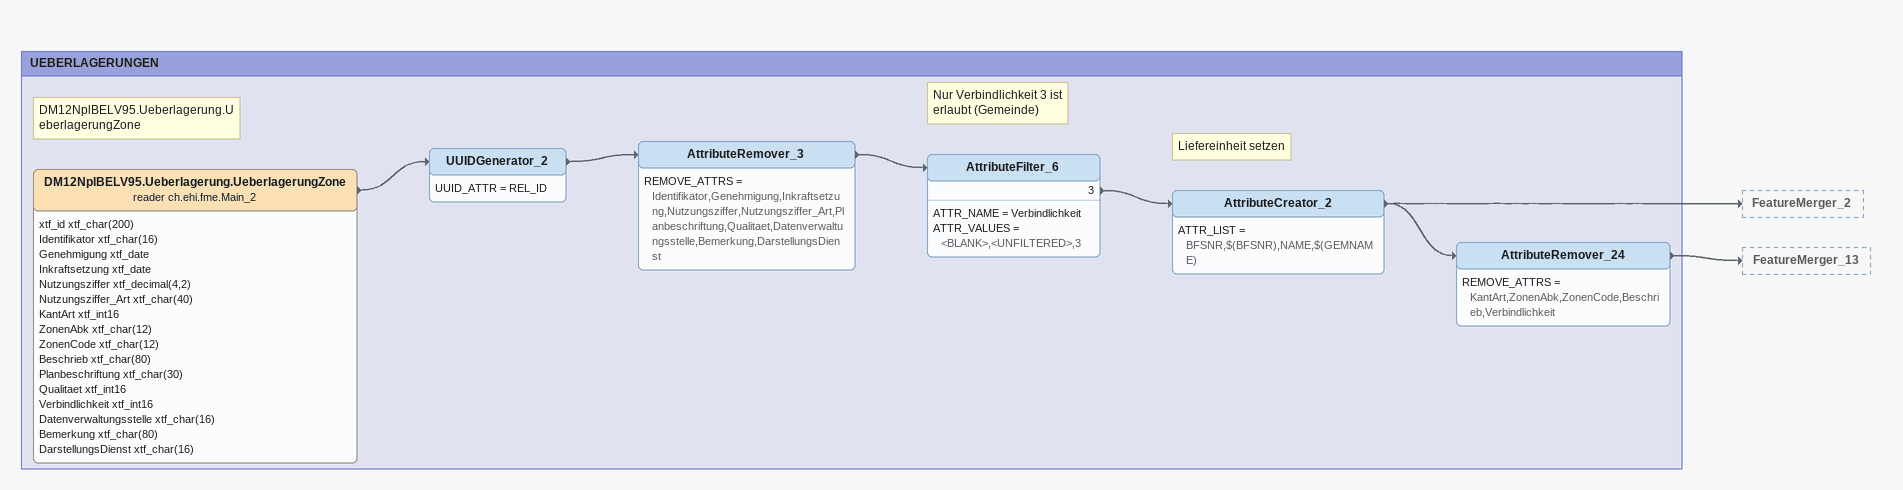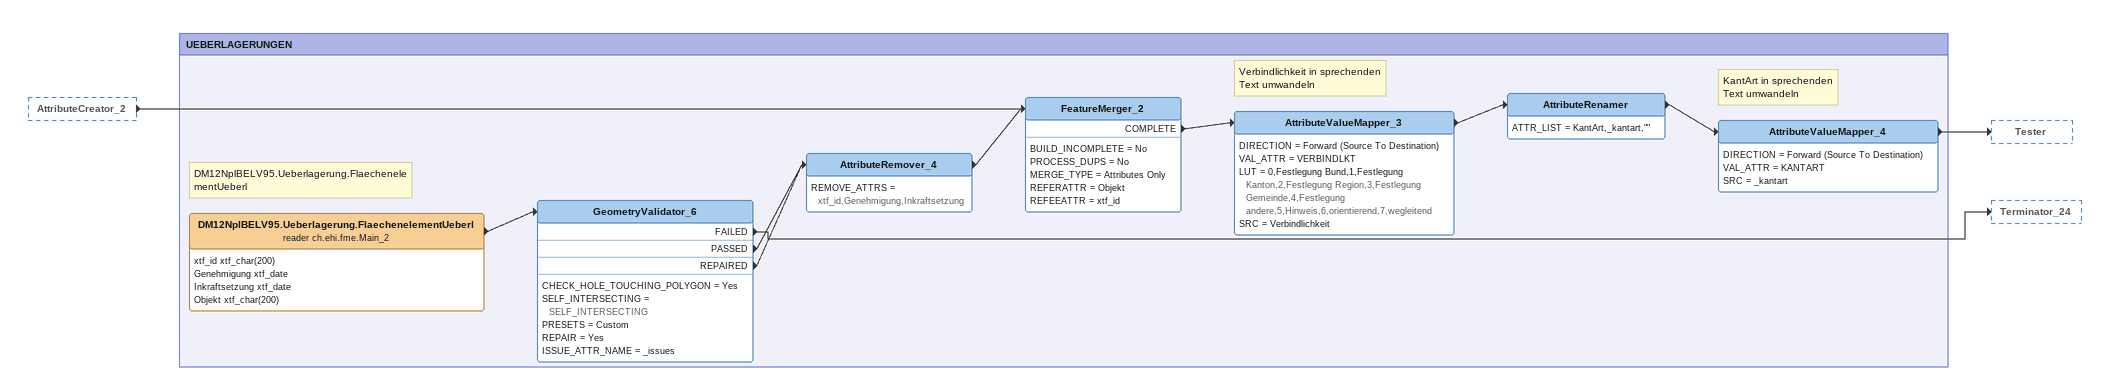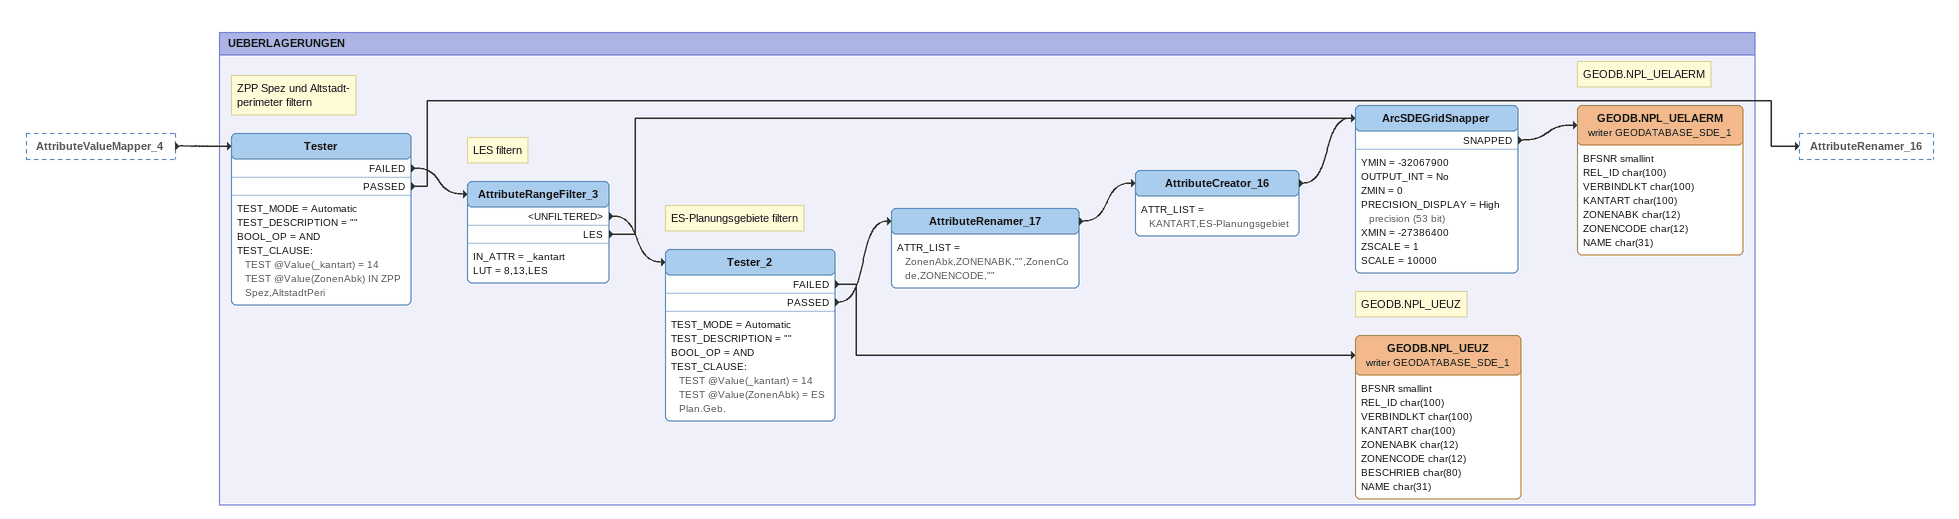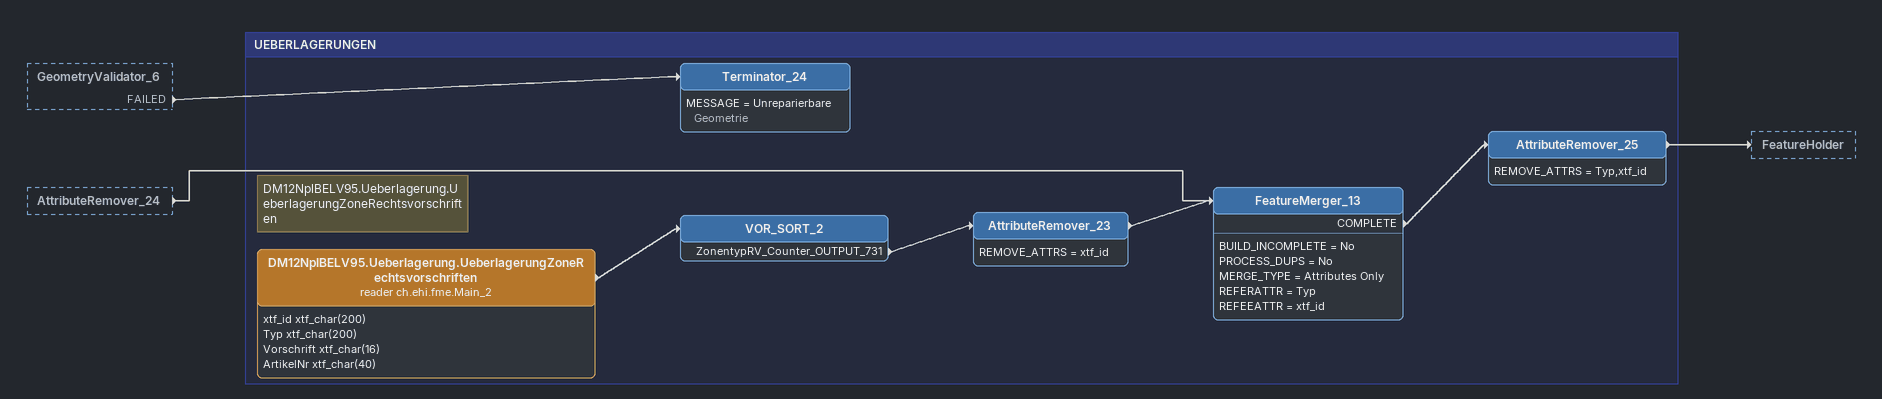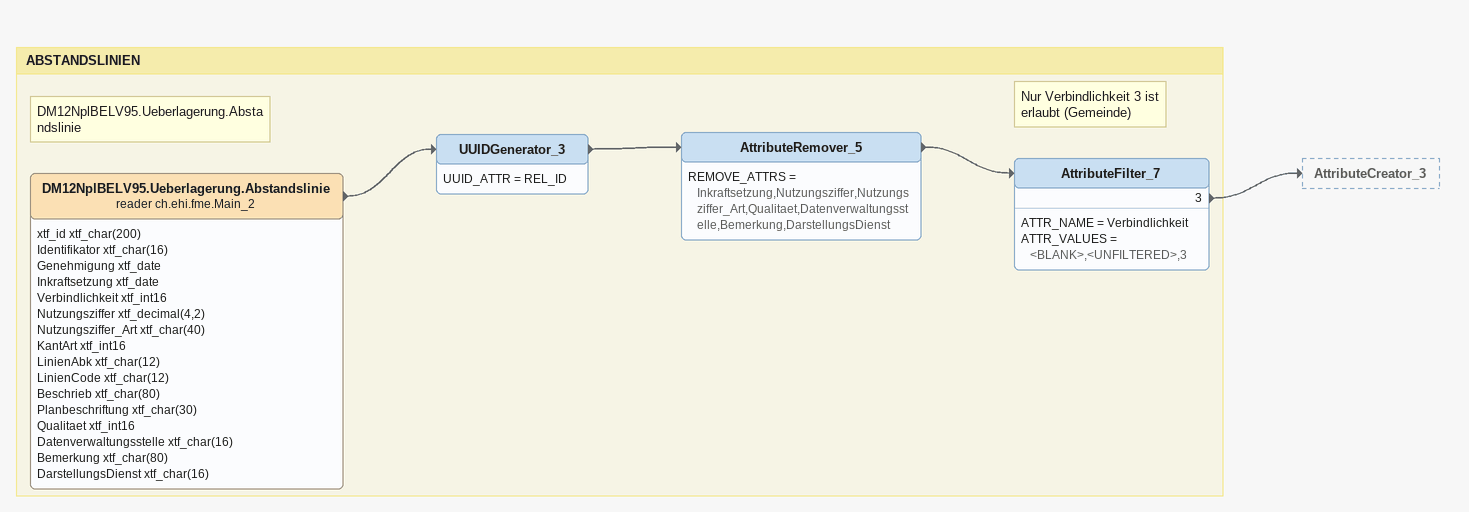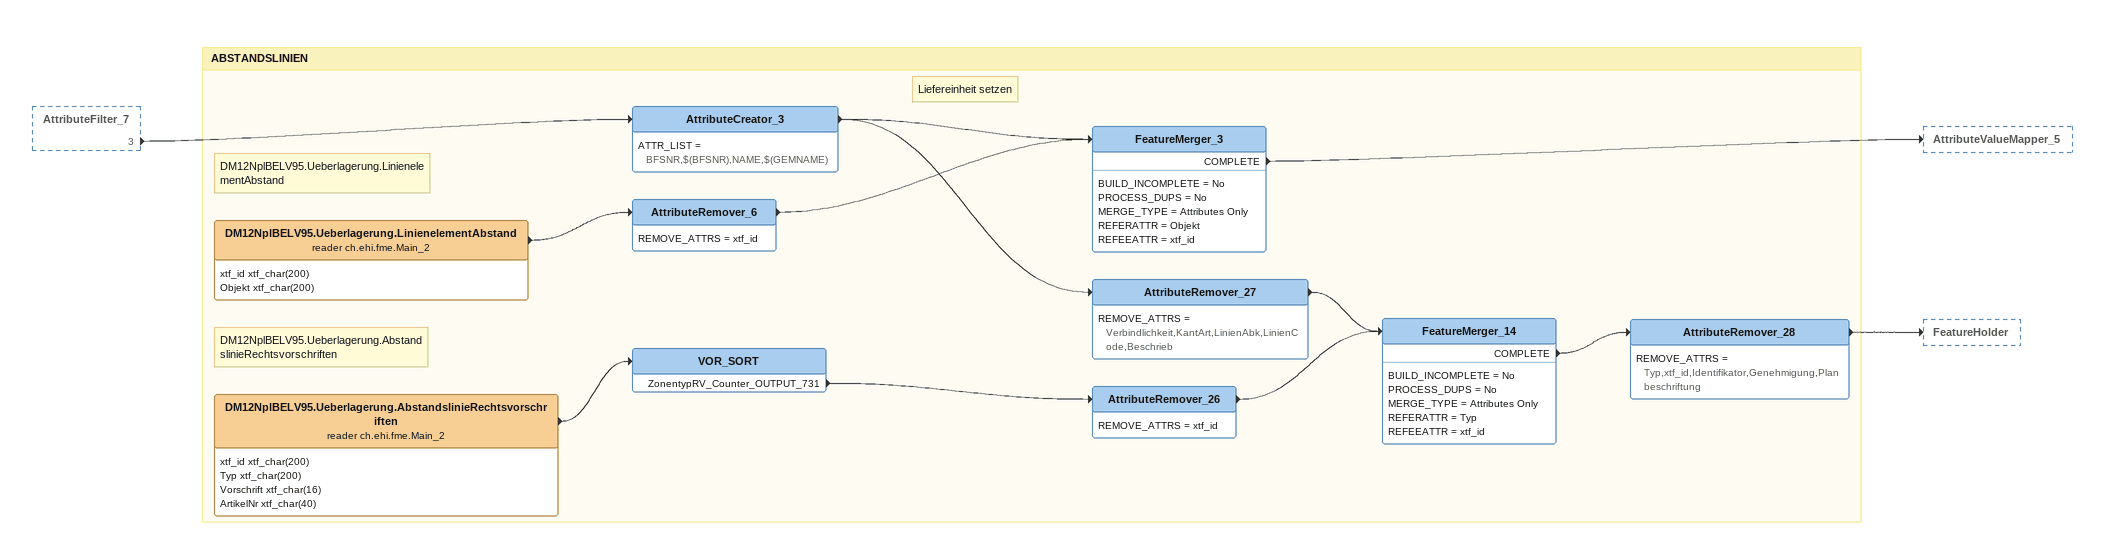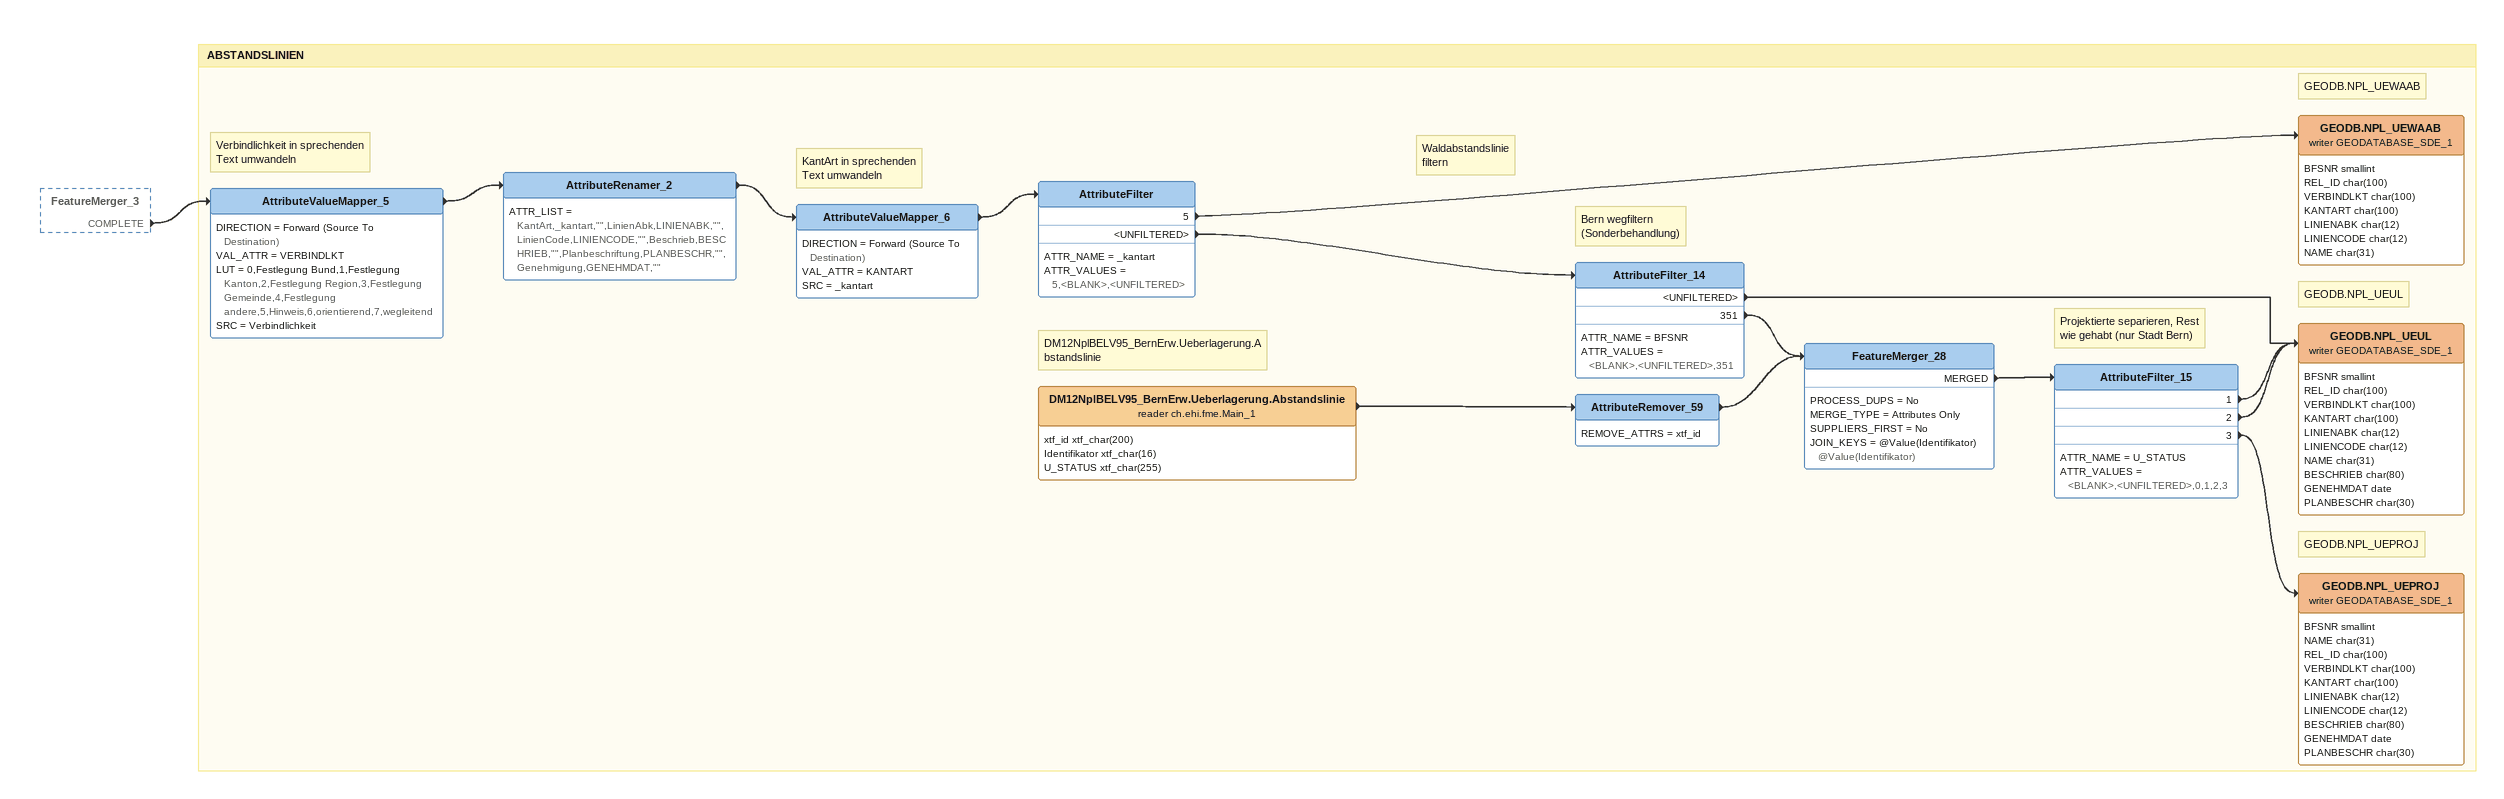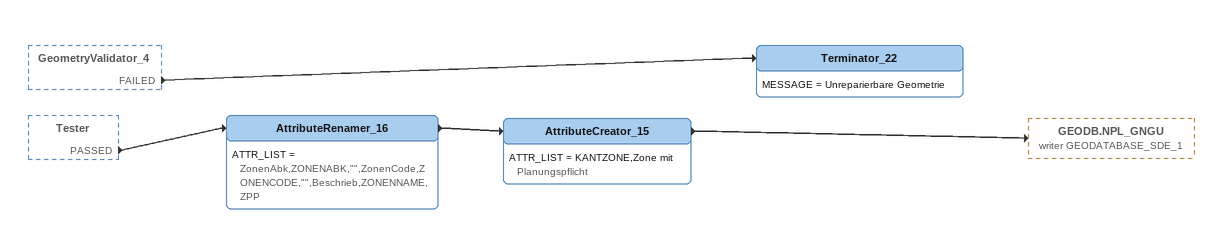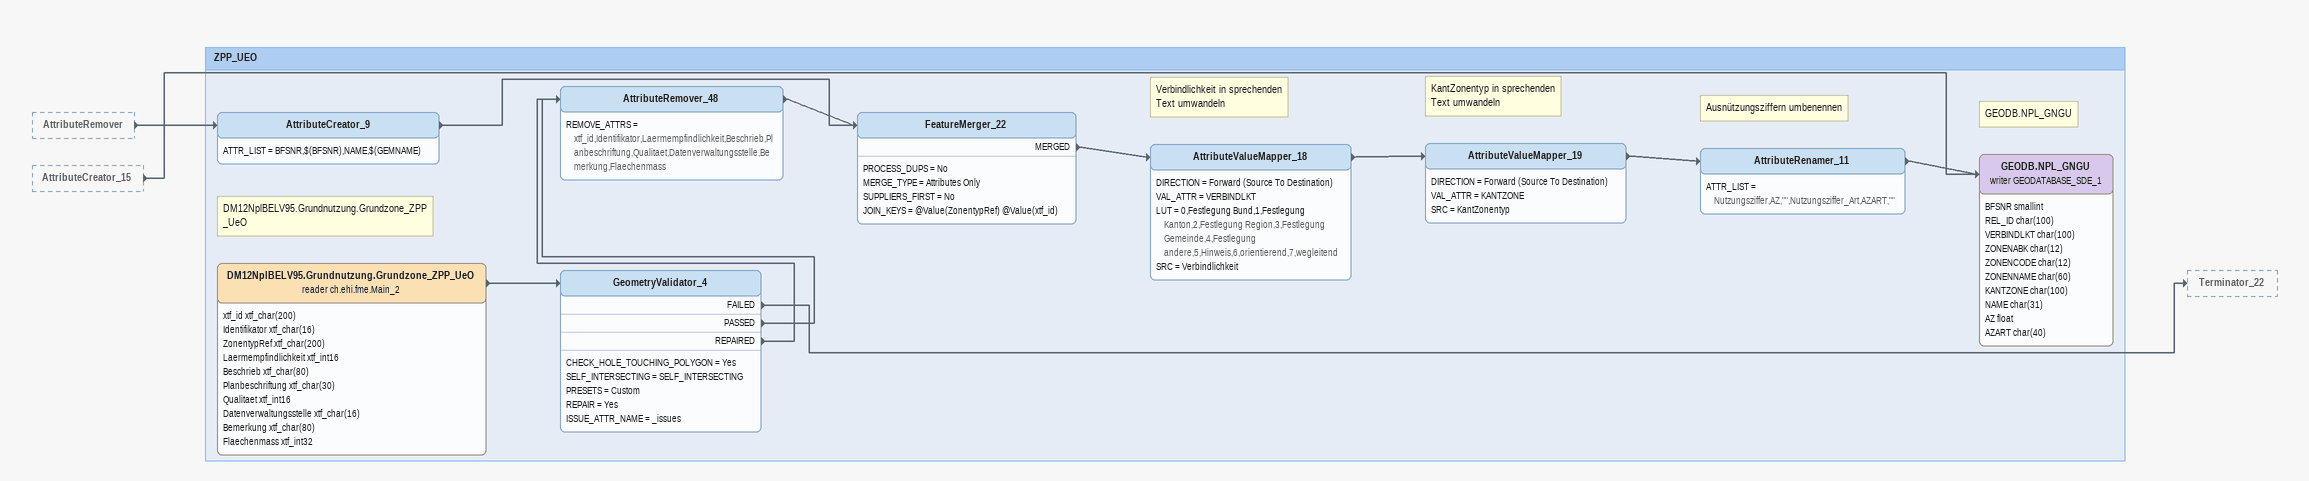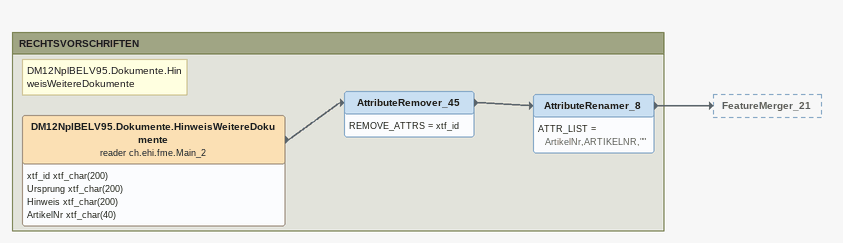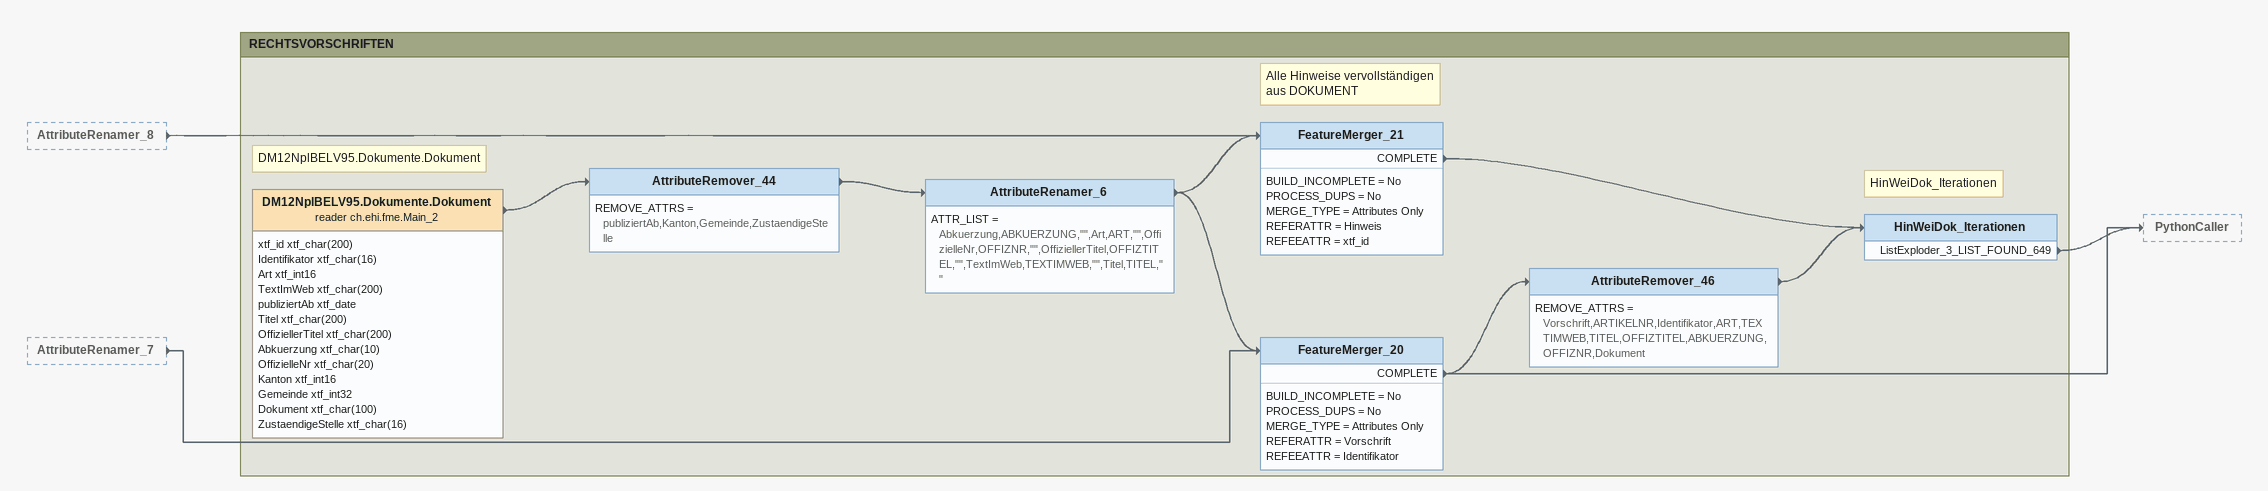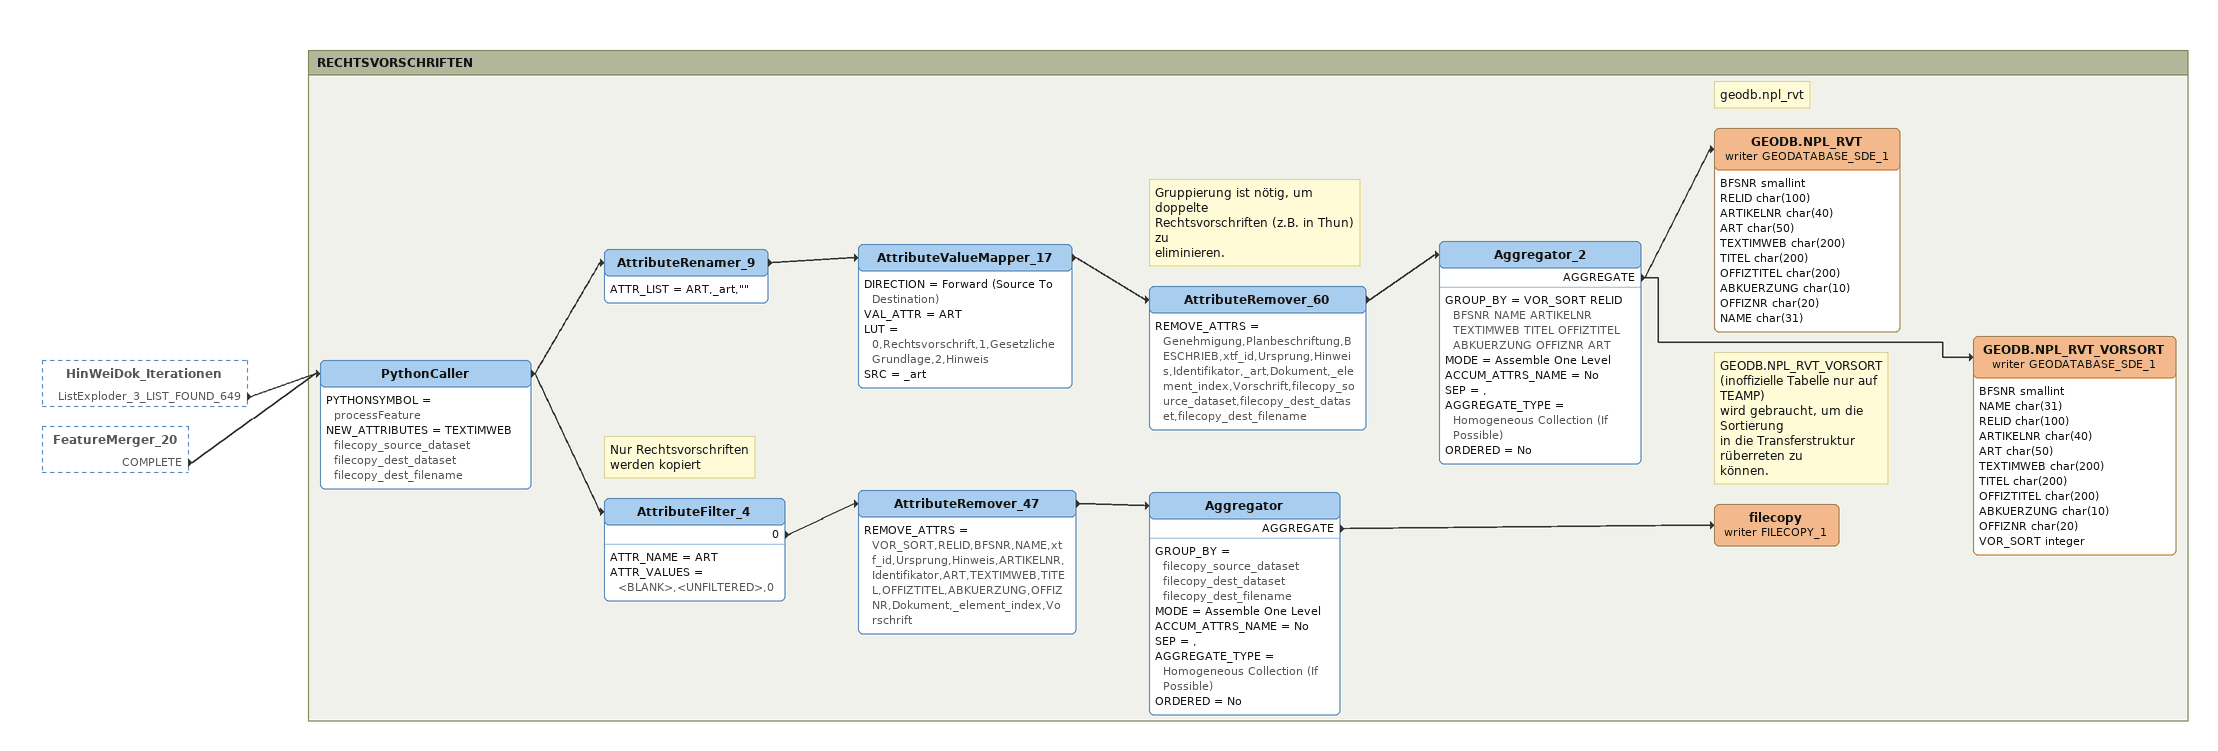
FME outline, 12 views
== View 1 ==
Bookmark: UEBERLAGERUNGEN
Note: DM12NplBELV95.Ueberlagerung.UeberlagerungZone
DM12NplBELV95.Ueberlagerung.UeberlagerungZone (reader ch.ehi.fme.Main_2)
    attributes: xtf_id xtf_char(200), Identifikator xtf_char(16), Genehmigung xtf_date, Inkraftsetzung xtf_date, Nutzungsziffer xtf_decimal(4,2), Nutzungsziffer_Art xtf_char(40), KantArt xtf_int16, ZonenAbk xtf_char(12), ZonenCode xtf_char(12), Beschrieb xtf_char(80), Planbeschriftung xtf_char(30), Qualitaet xtf_int16, Verbindlichkeit xtf_int16, Datenverwaltungsstelle xtf_char(16), Bemerkung xtf_char(80), DarstellungsDienst xtf_char(16)
    -> UUIDGenerator_2
UUIDGenerator_2
    UUID_ATTR = REL_ID
    -> AttributeRemover_3
AttributeRemover_3
    REMOVE_ATTRS = Identifikator,Genehmigung,Inkraftsetzung,Nutzungsziffer,Nutzungsziffer_Art,Planbeschriftung,Qualitaet,Datenverwaltungsstelle,Bemerkung,DarstellungsDienst
    -> AttributeFilter_6
Note: Nur Verbindlichkeit 3 ist / erlaubt (Gemeinde)
AttributeFilter_6
    ATTR_NAME = Verbindlichkeit
    ATTR_VALUES = <BLANK>,<UNFILTERED>,3
    3 -> AttributeCreator_2
Note: Liefereinheit setzen
AttributeCreator_2
    ATTR_LIST = BFSNR,$(BFSNR),NAME,$(GEMNAME)
    -> FeatureMerger_2
    -> AttributeRemover_24
AttributeRemover_24
    REMOVE_ATTRS = KantArt,ZonenAbk,ZonenCode,Beschrieb,Verbindlichkeit
    -> FeatureMerger_13

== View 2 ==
AttributeCreator_2 [outside]
    -> FeatureMerger_2

Bookmark: UEBERLAGERUNGEN
Note: DM12NplBELV95.Ueberlagerung.FlaechenelementUeberl
DM12NplBELV95.Ueberlagerung.FlaechenelementUeberl (reader ch.ehi.fme.Main_2)
    attributes: xtf_id xtf_char(200), Genehmigung xtf_date, Inkraftsetzung xtf_date, Objekt xtf_char(200)
    -> GeometryValidator_6
GeometryValidator_6
    CHECK_HOLE_TOUCHING_POLYGON = Yes
    SELF_INTERSECTING = SELF_INTERSECTING
    PRESETS = Custom
    REPAIR = Yes
    ISSUE_ATTR_NAME = _issues
    FAILED -> Terminator_24
    PASSED -> AttributeRemover_4
    REPAIRED -> AttributeRemover_4
AttributeRemover_4
    REMOVE_ATTRS = xtf_id,Genehmigung,Inkraftsetzung
    -> FeatureMerger_2
FeatureMerger_2
    BUILD_INCOMPLETE = No
    PROCESS_DUPS = No
    MERGE_TYPE = Attributes Only
    REFERATTR = Objekt
    REFEEATTR = xtf_id
    COMPLETE -> AttributeValueMapper_3
Note: Verbindlichkeit in sprechenden / Text umwandeln
AttributeValueMapper_3
    DIRECTION = Forward (Source To Destination)
    VAL_ATTR = VERBINDLKT
    LUT = 0,Festlegung Bund,1,Festlegung Kanton,2,Festlegung Region,3,Festlegung Gemeinde,4,Festlegung andere,5,Hinweis,6,orientierend,7,wegleitend
    SRC = Verbindlichkeit
    -> AttributeRenamer
AttributeRenamer
    ATTR_LIST = KantArt,_kantart,""
    -> AttributeValueMapper_4
Note: KantArt in sprechenden / Text umwandeln
AttributeValueMapper_4
    DIRECTION = Forward (Source To Destination)
    VAL_ATTR = KANTART
    SRC = _kantart
    -> Tester

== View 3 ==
AttributeValueMapper_4 [outside]
    -> Tester

Bookmark: UEBERLAGERUNGEN
Note: ZPP Spez und Altstadt- / perimeter filtern
Tester
    TEST_MODE = Automatic
    TEST_DESCRIPTION = ""
    BOOL_OP = AND
    TEST_CLAUSE:
      TEST @Value(_kantart) = 14
      TEST @Value(ZonenAbk) IN ZPP Spez,AltstadtPeri
    FAILED -> AttributeRangeFilter_3
    PASSED -> AttributeRenamer_16
Note: LES filtern
AttributeRangeFilter_3
    IN_ATTR = _kantart
    LUT = 8,13,LES
    <UNFILTERED> -> Tester_2
    LES -> ArcSDEGridSnapper
Note: ES-Planungsgebiete filtern
Tester_2
    TEST_MODE = Automatic
    TEST_DESCRIPTION = ""
    BOOL_OP = AND
    TEST_CLAUSE:
      TEST @Value(_kantart) = 14
      TEST @Value(ZonenAbk) = ES Plan.Geb.
    FAILED -> GEODB.NPL_UEUZ (writer GEODATABASE_SDE_1)
    PASSED -> AttributeRenamer_17
AttributeRenamer_17
    ATTR_LIST = ZonenAbk,ZONENABK,"",ZonenCode,ZONENCODE,""
    -> AttributeCreator_16
AttributeCreator_16
    ATTR_LIST = KANTART,ES-Planungsgebiet
    -> ArcSDEGridSnapper
ArcSDEGridSnapper
    YMIN = -32067900
    OUTPUT_INT = No
    ZMIN = 0
    PRECISION_DISPLAY = High precision (53 bit)
    XMIN = -27386400
    ZSCALE = 1
    SCALE = 10000
    SNAPPED -> GEODB.NPL_UELAERM (writer GEODATABASE_SDE_1)
Note: GEODB.NPL_UELAERM
GEODB.NPL_UELAERM (writer GEODATABASE_SDE_1)
    attributes: BFSNR smallint, REL_ID char(100), VERBINDLKT char(100), KANTART char(100), ZONENABK char(12), ZONENCODE char(12), NAME char(31)
Note: GEODB.NPL_UEUZ
GEODB.NPL_UEUZ (writer GEODATABASE_SDE_1)
    attributes: BFSNR smallint, REL_ID char(100), VERBINDLKT char(100), KANTART char(100), ZONENABK char(12), ZONENCODE char(12), BESCHRIEB char(80), NAME char(31)

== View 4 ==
GeometryValidator_6 [outside]
    FAILED -> Terminator_24
AttributeRemover_24 [outside]
    -> FeatureMerger_13

Bookmark: UEBERLAGERUNGEN
Terminator_24
    MESSAGE = Unreparierbare Geometrie
Note: DM12NplBELV95.Ueberlagerung.UeberlagerungZoneRechtsvorschriften
DM12NplBELV95.Ueberlagerung.UeberlagerungZoneRechtsvorschriften (reader ch.ehi.fme.Main_2)
    attributes: xtf_id xtf_char(200), Typ xtf_char(200), Vorschrift xtf_char(16), ArtikelNr xtf_char(40)
    -> VOR_SORT_2
VOR_SORT_2
    ZonentypRV_Counter_OUTPUT_731 -> AttributeRemover_23
AttributeRemover_23
    REMOVE_ATTRS = xtf_id
    -> FeatureMerger_13
FeatureMerger_13
    BUILD_INCOMPLETE = No
    PROCESS_DUPS = No
    MERGE_TYPE = Attributes Only
    REFERATTR = Typ
    REFEEATTR = xtf_id
    COMPLETE -> AttributeRemover_25
AttributeRemover_25
    REMOVE_ATTRS = Typ,xtf_id
    -> FeatureHolder

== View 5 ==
Bookmark: ABSTANDSLINIEN
Note: DM12NplBELV95.Ueberlagerung.Abstandslinie
DM12NplBELV95.Ueberlagerung.Abstandslinie (reader ch.ehi.fme.Main_2)
    attributes: xtf_id xtf_char(200), Identifikator xtf_char(16), Genehmigung xtf_date, Inkraftsetzung xtf_date, Verbindlichkeit xtf_int16, Nutzungsziffer xtf_decimal(4,2), Nutzungsziffer_Art xtf_char(40), KantArt xtf_int16, LinienAbk xtf_char(12), LinienCode xtf_char(12), Beschrieb xtf_char(80), Planbeschriftung xtf_char(30), Qualitaet xtf_int16, Datenverwaltungsstelle xtf_char(16), Bemerkung xtf_char(80), DarstellungsDienst xtf_char(16)
    -> UUIDGenerator_3
UUIDGenerator_3
    UUID_ATTR = REL_ID
    -> AttributeRemover_5
AttributeRemover_5
    REMOVE_ATTRS = Inkraftsetzung,Nutzungsziffer,Nutzungsziffer_Art,Qualitaet,Datenverwaltungsstelle,Bemerkung,DarstellungsDienst
    -> AttributeFilter_7
Note: Nur Verbindlichkeit 3 ist / erlaubt (Gemeinde)
AttributeFilter_7
    ATTR_NAME = Verbindlichkeit
    ATTR_VALUES = <BLANK>,<UNFILTERED>,3
    3 -> AttributeCreator_3

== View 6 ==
AttributeFilter_7 [outside]
    3 -> AttributeCreator_3

Bookmark: ABSTANDSLINIEN
Note: Liefereinheit setzen
AttributeCreator_3
    ATTR_LIST = BFSNR,$(BFSNR),NAME,$(GEMNAME)
    -> FeatureMerger_3
    -> AttributeRemover_27
AttributeRemover_27
    REMOVE_ATTRS = Verbindlichkeit,KantArt,LinienAbk,LinienCode,Beschrieb
    -> FeatureMerger_14
Note: DM12NplBELV95.Ueberlagerung.AbstandslinieRechtsvorschriften
DM12NplBELV95.Ueberlagerung.AbstandslinieRechtsvorschriften (reader ch.ehi.fme.Main_2)
    attributes: xtf_id xtf_char(200), Typ xtf_char(200), Vorschrift xtf_char(16), ArtikelNr xtf_char(40)
    -> VOR_SORT
VOR_SORT
    ZonentypRV_Counter_OUTPUT_731 -> AttributeRemover_26
AttributeRemover_26
    REMOVE_ATTRS = xtf_id
    -> FeatureMerger_14
FeatureMerger_14
    BUILD_INCOMPLETE = No
    PROCESS_DUPS = No
    MERGE_TYPE = Attributes Only
    REFERATTR = Typ
    REFEEATTR = xtf_id
    COMPLETE -> AttributeRemover_28
AttributeRemover_28
    REMOVE_ATTRS = Typ,xtf_id,Identifikator,Genehmigung,Planbeschriftung
    -> FeatureHolder
Note: DM12NplBELV95.Ueberlagerung.LinienelementAbstand
DM12NplBELV95.Ueberlagerung.LinienelementAbstand (reader ch.ehi.fme.Main_2)
    attributes: xtf_id xtf_char(200), Objekt xtf_char(200)
    -> AttributeRemover_6
AttributeRemover_6
    REMOVE_ATTRS = xtf_id
    -> FeatureMerger_3
FeatureMerger_3
    BUILD_INCOMPLETE = No
    PROCESS_DUPS = No
    MERGE_TYPE = Attributes Only
    REFERATTR = Objekt
    REFEEATTR = xtf_id
    COMPLETE -> AttributeValueMapper_5

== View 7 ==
FeatureMerger_3 [outside]
    COMPLETE -> AttributeValueMapper_5

Bookmark: ABSTANDSLINIEN
Note: Verbindlichkeit in sprechenden / Text umwandeln
AttributeValueMapper_5
    DIRECTION = Forward (Source To Destination)
    VAL_ATTR = VERBINDLKT
    LUT = 0,Festlegung Bund,1,Festlegung Kanton,2,Festlegung Region,3,Festlegung Gemeinde,4,Festlegung andere,5,Hinweis,6,orientierend,7,wegleitend
    SRC = Verbindlichkeit
    -> AttributeRenamer_2
AttributeRenamer_2
    ATTR_LIST = KantArt,_kantart,"",LinienAbk,LINIENABK,"",LinienCode,LINIENCODE,"",Beschrieb,BESCHRIEB,"",Planbeschriftung,PLANBESCHR,"",Genehmigung,GENEHMDAT,""
    -> AttributeValueMapper_6
Note: KantArt in sprechenden / Text umwandeln
AttributeValueMapper_6
    DIRECTION = Forward (Source To Destination)
    VAL_ATTR = KANTART
    SRC = _kantart
    -> AttributeFilter
Note: Waldabstandslinie / filtern
AttributeFilter
    ATTR_NAME = _kantart
    ATTR_VALUES = 5,<BLANK>,<UNFILTERED>
    5 -> GEODB.NPL_UEWAAB (writer GEODATABASE_SDE_1)
    <UNFILTERED> -> AttributeFilter_14
Note: GEODB.NPL_UEWAAB
GEODB.NPL_UEWAAB (writer GEODATABASE_SDE_1)
    attributes: BFSNR smallint, REL_ID char(100), VERBINDLKT char(100), KANTART char(100), LINIENABK char(12), LINIENCODE char(12), NAME char(31)
Note: Bern wegfiltern / (Sonderbehandlung)
AttributeFilter_14
    ATTR_NAME = BFSNR
    ATTR_VALUES = <BLANK>,<UNFILTERED>,351
    <UNFILTERED> -> GEODB.NPL_UEUL (writer GEODATABASE_SDE_1)
    351 -> FeatureMerger_28
Note: DM12NplBELV95_BernErw.Ueberlagerung.Abstandslinie
DM12NplBELV95_BernErw.Ueberlagerung.Abstandslinie (reader ch.ehi.fme.Main_1)
    attributes: xtf_id xtf_char(200), Identifikator xtf_char(16), U_STATUS xtf_char(255)
    -> AttributeRemover_59
AttributeRemover_59
    REMOVE_ATTRS = xtf_id
    -> FeatureMerger_28
FeatureMerger_28
    PROCESS_DUPS = No
    MERGE_TYPE = Attributes Only
    SUPPLIERS_FIRST = No
    JOIN_KEYS = @Value(Identifikator) @Value(Identifikator)
    MERGED -> AttributeFilter_15
Note: Projektierte separieren, Rest / wie gehabt (nur Stadt Bern)
AttributeFilter_15
    ATTR_NAME = U_STATUS
    ATTR_VALUES = <BLANK>,<UNFILTERED>,0,1,2,3
    1 -> GEODB.NPL_UEUL (writer GEODATABASE_SDE_1)
    2 -> GEODB.NPL_UEUL (writer GEODATABASE_SDE_1)
    3 -> GEODB.NPL_UEPROJ (writer GEODATABASE_SDE_1)
Note: GEODB.NPL_UEUL
GEODB.NPL_UEUL (writer GEODATABASE_SDE_1)
    attributes: BFSNR smallint, REL_ID char(100), VERBINDLKT char(100), KANTART char(100), LINIENABK char(12), LINIENCODE char(12), NAME char(31), BESCHRIEB char(80), GENEHMDAT date, PLANBESCHR char(30)
Note: GEODB.NPL_UEPROJ
GEODB.NPL_UEPROJ (writer GEODATABASE_SDE_1)
    attributes: BFSNR smallint, NAME char(31), REL_ID char(100), VERBINDLKT char(100), KANTART char(100), LINIENABK char(12), LINIENCODE char(12), BESCHRIEB char(80), GENEHMDAT date, PLANBESCHR char(30)

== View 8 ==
GeometryValidator_4 [outside]
    FAILED -> Terminator_22
Tester [outside]
    PASSED -> AttributeRenamer_16
AttributeRenamer_16
    ATTR_LIST = ZonenAbk,ZONENABK,"",ZonenCode,ZONENCODE,"",Beschrieb,ZONENNAME,ZPP
    -> AttributeCreator_15
AttributeCreator_15
    ATTR_LIST = KANTZONE,Zone mit Planungspflicht
    -> GEODB.NPL_GNGU (writer GEODATABASE_SDE_1)
Terminator_22
    MESSAGE = Unreparierbare Geometrie

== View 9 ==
AttributeRemover [outside]
    -> AttributeCreator_9
AttributeCreator_15 [outside]
    -> GEODB.NPL_GNGU (writer GEODATABASE_SDE_1)

Bookmark: ZPP_UEO
AttributeCreator_9
    ATTR_LIST = BFSNR,$(BFSNR),NAME,$(GEMNAME)
    -> FeatureMerger_22
Note: DM12NplBELV95.Grundnutzung.Grundzone_ZPP_UeO
DM12NplBELV95.Grundnutzung.Grundzone_ZPP_UeO (reader ch.ehi.fme.Main_2)
    attributes: xtf_id xtf_char(200), Identifikator xtf_char(16), ZonentypRef xtf_char(200), Laermempfindlichkeit xtf_int16, Beschrieb xtf_char(80), Planbeschriftung xtf_char(30), Qualitaet xtf_int16, Datenverwaltungsstelle xtf_char(16), Bemerkung xtf_char(80), Flaechenmass xtf_int32
    -> GeometryValidator_4
GeometryValidator_4
    CHECK_HOLE_TOUCHING_POLYGON = Yes
    SELF_INTERSECTING = SELF_INTERSECTING
    PRESETS = Custom
    REPAIR = Yes
    ISSUE_ATTR_NAME = _issues
    FAILED -> Terminator_22
    PASSED -> AttributeRemover_48
    REPAIRED -> AttributeRemover_48
AttributeRemover_48
    REMOVE_ATTRS = xtf_id,Identifikator,Laermempfindlichkeit,Beschrieb,Planbeschriftung,Qualitaet,Datenverwaltungsstelle,Bemerkung,Flaechenmass
    -> FeatureMerger_22
FeatureMerger_22
    PROCESS_DUPS = No
    MERGE_TYPE = Attributes Only
    SUPPLIERS_FIRST = No
    JOIN_KEYS = @Value(ZonentypRef) @Value(xtf_id)
    MERGED -> AttributeValueMapper_18
Note: Verbindlichkeit in sprechenden / Text umwandeln
AttributeValueMapper_18
    DIRECTION = Forward (Source To Destination)
    VAL_ATTR = VERBINDLKT
    LUT = 0,Festlegung Bund,1,Festlegung Kanton,2,Festlegung Region,3,Festlegung Gemeinde,4,Festlegung andere,5,Hinweis,6,orientierend,7,wegleitend
    SRC = Verbindlichkeit
    -> AttributeValueMapper_19
Note: KantZonentyp in sprechenden / Text umwandeln
AttributeValueMapper_19
    DIRECTION = Forward (Source To Destination)
    VAL_ATTR = KANTZONE
    SRC = KantZonentyp
    -> AttributeRenamer_11
Note: Ausnützungsziffern umbenennen
AttributeRenamer_11
    ATTR_LIST = Nutzungsziffer,AZ,"",Nutzungsziffer_Art,AZART,""
    -> GEODB.NPL_GNGU (writer GEODATABASE_SDE_1)
Note: GEODB.NPL_GNGU
GEODB.NPL_GNGU (writer GEODATABASE_SDE_1)
    attributes: BFSNR smallint, REL_ID char(100), VERBINDLKT char(100), ZONENABK char(12), ZONENCODE char(12), ZONENNAME char(60), KANTZONE char(100), NAME char(31), AZ float, AZART char(40)

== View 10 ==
Bookmark: RECHTSVORSCHRIFTEN
Note: DM12NplBELV95.Dokumente.HinweisWeitereDokumente
DM12NplBELV95.Dokumente.HinweisWeitereDokumente (reader ch.ehi.fme.Main_2)
    attributes: xtf_id xtf_char(200), Ursprung xtf_char(200), Hinweis xtf_char(200), ArtikelNr xtf_char(40)
    -> AttributeRemover_45
AttributeRemover_45
    REMOVE_ATTRS = xtf_id
    -> AttributeRenamer_8
AttributeRenamer_8
    ATTR_LIST = ArtikelNr,ARTIKELNR,""
    -> FeatureMerger_21

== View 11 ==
AttributeRenamer_8 [outside]
    -> FeatureMerger_21
AttributeRenamer_7 [outside]
    -> FeatureMerger_20

Bookmark: RECHTSVORSCHRIFTEN
Note: DM12NplBELV95.Dokumente.Dokument
DM12NplBELV95.Dokumente.Dokument (reader ch.ehi.fme.Main_2)
    attributes: xtf_id xtf_char(200), Identifikator xtf_char(16), Art xtf_int16, TextImWeb xtf_char(200), publiziertAb xtf_date, Titel xtf_char(200), OffiziellerTitel xtf_char(200), Abkuerzung xtf_char(10), OffizielleNr xtf_char(20), Kanton xtf_int16, Gemeinde xtf_int32, Dokument xtf_char(100), ZustaendigeStelle xtf_char(16)
    -> AttributeRemover_44
AttributeRemover_44
    REMOVE_ATTRS = publiziertAb,Kanton,Gemeinde,ZustaendigeStelle
    -> AttributeRenamer_6
AttributeRenamer_6
    ATTR_LIST = Abkuerzung,ABKUERZUNG,"",Art,ART,"",OffizielleNr,OFFIZNR,"",OffiziellerTitel,OFFIZTITEL,"",TextImWeb,TEXTIMWEB,"",Titel,TITEL,""
    -> FeatureMerger_21
    -> FeatureMerger_20
Note: Alle Hinweise vervollständigen / aus DOKUMENT
FeatureMerger_21
    BUILD_INCOMPLETE = No
    PROCESS_DUPS = No
    MERGE_TYPE = Attributes Only
    REFERATTR = Hinweis
    REFEEATTR = xtf_id
    COMPLETE -> HinWeiDok_Iterationen
FeatureMerger_20
    BUILD_INCOMPLETE = No
    PROCESS_DUPS = No
    MERGE_TYPE = Attributes Only
    REFERATTR = Vorschrift
    REFEEATTR = Identifikator
    COMPLETE -> AttributeRemover_46
    COMPLETE -> PythonCaller
AttributeRemover_46
    REMOVE_ATTRS = Vorschrift,ARTIKELNR,Identifikator,ART,TEXTIMWEB,TITEL,OFFIZTITEL,ABKUERZUNG,OFFIZNR,Dokument
    -> HinWeiDok_Iterationen
Note: HinWeiDok_Iterationen
HinWeiDok_Iterationen
    ListExploder_3_LIST_FOUND_649 -> PythonCaller

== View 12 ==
HinWeiDok_Iterationen [outside]
    ListExploder_3_LIST_FOUND_649 -> PythonCaller
FeatureMerger_20 [outside]
    COMPLETE -> PythonCaller

Bookmark: RECHTSVORSCHRIFTEN
PythonCaller
    PYTHONSYMBOL = processFeature
    NEW_ATTRIBUTES = TEXTIMWEB filecopy_source_dataset filecopy_dest_dataset filecopy_dest_filename
    -> AttributeFilter_4
    -> AttributeRenamer_9
AttributeRenamer_9
    ATTR_LIST = ART,_art,""
    -> AttributeValueMapper_17
AttributeValueMapper_17
    DIRECTION = Forward (Source To Destination)
    VAL_ATTR = ART
    LUT = 0,Rechtsvorschrift,1,Gesetzliche Grundlage,2,Hinweis
    SRC = _art
    -> AttributeRemover_60
AttributeRemover_60
    REMOVE_ATTRS = Genehmigung,Planbeschriftung,BESCHRIEB,xtf_id,Ursprung,Hinweis,Identifikator,_art,Dokument,_element_index,Vorschrift,filecopy_source_dataset,filecopy_dest_dataset,filecopy_dest_filename
    -> Aggregator_2
Note: Gruppierung ist nötig, um doppelte / Rechtsvorschriften (z.B. in Thun) zu / eliminieren.
Aggregator_2
    GROUP_BY = VOR_SORT RELID BFSNR NAME ARTIKELNR TEXTIMWEB TITEL OFFIZTITEL ABKUERZUNG OFFIZNR ART
    MODE = Assemble One Level
    ACCUM_ATTRS_NAME = No
    SEP = ,
    AGGREGATE_TYPE = Homogeneous Collection (If Possible)
    ORDERED = No
    AGGREGATE -> GEODB.NPL_RVT (writer GEODATABASE_SDE_1)
    AGGREGATE -> GEODB.NPL_RVT_VORSORT (writer GEODATABASE_SDE_1)
Note: geodb.npl_rvt
GEODB.NPL_RVT (writer GEODATABASE_SDE_1)
    attributes: BFSNR smallint, RELID char(100), ARTIKELNR char(40), ART char(50), TEXTIMWEB char(200), TITEL char(200), OFFIZTITEL char(200), ABKUERZUNG char(10), OFFIZNR char(20), NAME char(31)
Note: GEODB.NPL_RVT_VORSORT / (inoffizielle Tabelle nur auf TEAMP) / wird gebraucht, um die Sortierung / in die Transferstruktur rüberreten zu / können.
GEODB.NPL_RVT_VORSORT (writer GEODATABASE_SDE_1)
    attributes: BFSNR smallint, NAME char(31), RELID char(100), ARTIKELNR char(40), ART char(50), TEXTIMWEB char(200), TITEL char(200), OFFIZTITEL char(200), ABKUERZUNG char(10), OFFIZNR char(20), VOR_SORT integer
Note: Nur Rechtsvorschriften / werden kopiert
AttributeFilter_4
    ATTR_NAME = ART
    ATTR_VALUES = <BLANK>,<UNFILTERED>,0
    0 -> AttributeRemover_47
AttributeRemover_47
    REMOVE_ATTRS = VOR_SORT,RELID,BFSNR,NAME,xtf_id,Ursprung,Hinweis,ARTIKELNR,Identifikator,ART,TEXTIMWEB,TITEL,OFFIZTITEL,ABKUERZUNG,OFFIZNR,Dokument,_element_index,Vorschrift
    -> Aggregator
Aggregator
    GROUP_BY = filecopy_source_dataset filecopy_dest_dataset filecopy_dest_filename
    MODE = Assemble One Level
    ACCUM_ATTRS_NAME = No
    SEP = ,
    AGGREGATE_TYPE = Homogeneous Collection (If Possible)
    ORDERED = No
    AGGREGATE -> filecopy (writer FILECOPY_1)
filecopy (writer FILECOPY_1)
